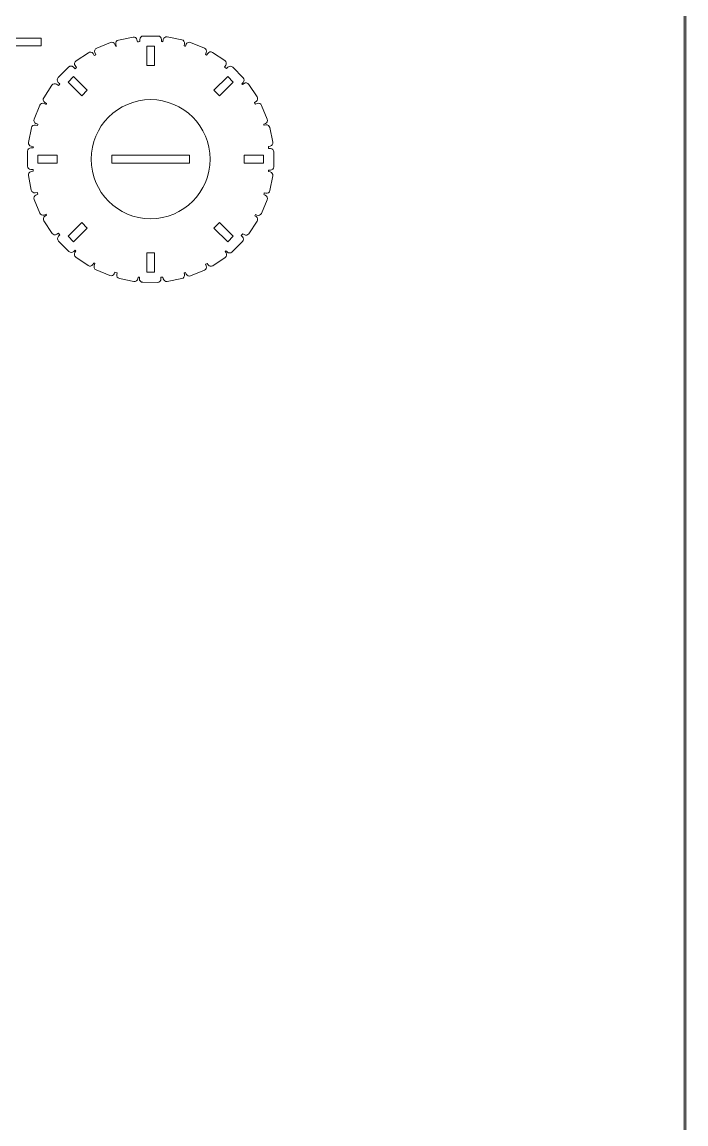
# Model space of a CAD drawing. Header units: centimetres. Extents: x -162 to 162, y -134 to 134.
# Drawn here: x 128.93 to 154.96, y -69.36 to -26.18 of the extents above; entities that cross this region are included whole.
import ezdxf

# ---------------------------------------------------------------- set-up
doc = ezdxf.new("R2010")
doc.units = ezdxf.units.CM
doc.header["$MEASUREMENT"] = 0
doc.layers.add('Capa 1', color=7, linetype='Continuous')
doc.layers.add('GUIDE', color=7, linetype='Continuous')

msp = doc.modelspace()

# ---------------------------------------------------------------- linework, layer by layer
at = {"layer": 'Capa 1', "lineweight": 9}
for points, knots in [([(138.66112, -31.98852), (138.7336, -31.98869), (138.79301, -31.92954), (138.79319, -31.85708), (138.79319, -31.85708), (138.79451, -31.27362), (138.79451, -31.27362), (138.79467, -31.20115), (138.73553, -31.14173), (138.66307, -31.14156), (138.66307, -31.14156), (138.59243, -31.1414), (138.59243, -31.1414), (138.58993, -31.11378), (138.58756, -31.08613), (138.58457, -31.05865), (138.58457, -31.05865), (138.65356, -31.04479), (138.65356, -31.04479), (138.7246, -31.03051), (138.77105, -30.9607), (138.75676, -30.88966), (138.75676, -30.88966), (138.64179, -30.31764), (138.64179, -30.31764), (138.62753, -30.2466), (138.5577, -30.20015), (138.48666, -30.21443), (138.48666, -30.21443), (138.41641, -30.22855), (138.41641, -30.22855), (138.41195, -30.21369), (138.40823, -30.19854), (138.40363, -30.18376), (138.40363, -30.18376), (138.46916, -30.15673), (138.46916, -30.15673), (138.53616, -30.12912), (138.56836, -30.05171), (138.54074, -29.98471), (138.54074, -29.98471), (138.31832, -29.4453), (138.31832, -29.4453), (138.2907, -29.37831), (138.21329, -29.34611), (138.14629, -29.37373), (138.14629, -29.37373), (138.07764, -29.40204), (138.07764, -29.40204), (138.06554, -29.37913), (138.05367, -29.35609), (138.04119, -29.33341), (138.04119, -29.33341), (138.1027, -29.29216), (138.1027, -29.29216), (138.16288, -29.25182), (138.17912, -29.16954), (138.13875, -29.10936), (138.13875, -29.10936), (137.8138, -28.62477), (137.8138, -28.62477), (137.77344, -28.56459), (137.69118, -28.54835), (137.631, -28.58872), (137.631, -28.58872), (137.56706, -28.63158), (137.56706, -28.63158), (137.55892, -28.62163), (137.5508, -28.61166), (137.54258, -28.60178), (137.54258, -28.60178), (137.59723, -28.5475), (137.59723, -28.5475), (137.64865, -28.49644), (137.64894, -28.4126), (137.59787, -28.36117), (137.59787, -28.36117), (137.18673, -27.9472), (137.18673, -27.9472), (137.13566, -27.89578), (137.05181, -27.89549), (137.00039, -27.94656), (137.00039, -27.94656), (136.94401, -28.00254), (136.94401, -28.00254), (136.91982, -27.98237), (136.89502, -27.96293), (136.87041, -27.94323), (136.87041, -27.94323), (136.91477, -27.8763), (136.91477, -27.8763), (136.95481, -27.81591), (136.93813, -27.73372), (136.87775, -27.69369), (136.87775, -27.69369), (136.39141, -27.37134), (136.39141, -27.37134), (136.331, -27.3313), (136.24884, -27.34797), (136.20881, -27.40836), (136.20881, -27.40836), (136.16394, -27.47605), (136.16394, -27.47605), (136.14767, -27.46732), (136.13097, -27.45931), (136.11459, -27.45077), (136.11459, -27.45077), (136.14577, -27.37492), (136.14577, -27.37492), (136.17334, -27.30792), (136.14106, -27.23053), (136.07404, -27.20296), (136.07404, -27.20296), (135.53445, -26.98101), (135.53445, -26.98101), (135.46743, -26.95344), (135.39004, -26.98572), (135.36248, -27.05274), (135.36248, -27.05274), (135.33085, -27.12965), (135.33085, -27.12965), (135.31334, -27.12431), (135.29549, -27.11974), (135.27787, -27.11461), (135.27787, -27.11461), (135.29416, -27.03216), (135.29416, -27.03216), (135.30822, -26.96107), (135.26155, -26.8914), (135.19045, -26.87736), (135.19045, -26.87736), (134.61807, -26.76424), (134.61807, -26.76424), (134.54698, -26.75018), (134.47732, -26.79685), (134.46327, -26.86794), (134.46327, -26.86794), (134.44666, -26.95195), (134.44666, -26.95195), (134.42865, -26.95013), (134.41033, -26.94942), (134.39226, -26.94781), (134.39226, -26.94781), (134.39226, -26.86099), (134.39226, -26.86099), (134.39226, -26.78853), (134.33298, -26.72924), (134.2605, -26.72924), (134.2605, -26.72924), (133.67704, -26.72924), (133.67704, -26.72924), (133.60459, -26.72924), (133.54529, -26.78853), (133.54529, -26.86099), (133.54529, -26.86099), (133.54529, -26.94916), (133.54529, -26.94916), (133.5138, -26.95207), (133.48245, -26.95545), (133.45114, -26.959), (133.45114, -26.959), (133.43324, -26.87245), (133.43324, -26.87245), (133.41858, -26.80149), (133.34851, -26.75543), (133.27755, -26.77011), (133.27755, -26.77011), (132.70618, -26.88824), (132.70618, -26.88824), (132.6352, -26.9029), (132.58915, -26.97297), (132.60382, -27.04393), (132.60382, -27.04393), (132.62171, -27.13043), (132.62171, -27.13043), (132.61375, -27.13286), (132.60561, -27.13487), (132.59768, -27.13735), (132.59768, -27.13735), (132.56405, -27.05615), (132.56405, -27.05615), (132.53633, -26.98922), (132.45886, -26.95713), (132.39191, -26.98485), (132.39191, -26.98485), (131.85286, -27.20812), (131.85286, -27.20812), (131.78591, -27.23586), (131.75382, -27.31331), (131.78156, -27.38026), (131.78156, -27.38026), (131.81599, -27.46343), (131.81599, -27.46343), (131.79757, -27.47316), (131.77881, -27.48235), (131.76052, -27.49233), (131.76052, -27.49233), (131.71085, -27.41808), (131.71085, -27.41808), (131.67056, -27.35786), (131.58832, -27.34156), (131.52809, -27.38185), (131.52809, -27.38185), (131.04315, -27.7063), (131.04315, -27.7063), (130.98293, -27.7466), (130.96662, -27.82885), (131.00692, -27.88908), (131.00692, -27.88908), (131.05754, -27.96472), (131.05754, -27.96472), (131.03969, -27.9792), (131.02196, -27.99378), (131.00435, -28.00853), (131.00435, -28.00853), (130.9398, -27.94434), (130.9398, -27.94434), (130.88843, -27.89323), (130.80458, -27.89345), (130.75347, -27.94483), (130.75347, -27.94483), (130.34202, -28.35852), (130.34202, -28.35852), (130.29092, -28.4099), (130.29115, -28.49374), (130.34253, -28.54484), (130.34253, -28.54484), (130.40671, -28.60869), (130.40671, -28.60869), (130.38979, -28.6291), (130.3738, -28.65029), (130.35722, -28.67102), (130.35722, -28.67102), (130.28084, -28.62077), (130.28084, -28.62077), (130.22031, -28.58093), (130.13819, -28.59787), (130.09835, -28.65841), (130.09835, -28.65841), (129.77764, -29.14581), (129.77764, -29.14581), (129.73782, -29.20635), (129.75475, -29.28847), (129.81528, -29.3283), (129.81528, -29.3283), (129.89017, -29.37758), (129.89017, -29.37758), (129.88514, -29.38696), (129.88056, -29.39661), (129.8756, -29.40603), (129.8756, -29.40603), (129.79234, -29.37165), (129.79234, -29.37165), (129.72535, -29.34401), (129.64793, -29.37616), (129.62027, -29.44316), (129.62027, -29.44316), (129.39758, -29.98245), (129.39758, -29.98245), (129.36994, -30.04942), (129.40211, -30.12685), (129.46909, -30.15451), (129.46909, -30.15451), (129.55036, -30.18807), (129.55036, -30.18807), (129.54525, -30.20453), (129.54113, -30.22142), (129.53619, -30.23796), (129.53619, -30.23796), (129.44906, -30.22058), (129.44906, -30.22058), (129.378, -30.20639), (129.30825, -30.25293), (129.29407, -30.324), (129.29407, -30.324), (129.17989, -30.89619), (129.17989, -30.89619), (129.16572, -30.96725), (129.21225, -31.03699), (129.28331, -31.05116), (129.28331, -31.05116), (129.36947, -31.06836), (129.36947, -31.06836), (129.36795, -31.08274), (129.36651, -31.09715), (129.36511, -31.11155), (129.36511, -31.11155), (129.27726, -31.11119), (129.27726, -31.11119), (129.2048, -31.11088), (129.14526, -31.16992), (129.14496, -31.24239), (129.14496, -31.24239), (129.14251, -31.82585), (129.14251, -31.82585), (129.14222, -31.89831), (129.20125, -31.95785), (129.2737, -31.95814), (129.2737, -31.95814), (129.36085, -31.95851), (129.36085, -31.95851), (129.36272, -31.98064), (129.36372, -32.00301), (129.36591, -32.02505), (129.36591, -32.02505), (129.28163, -32.04157), (129.28163, -32.04157), (129.21053, -32.05552), (129.16375, -32.1251), (129.17769, -32.19621), (129.17769, -32.19621), (129.28992, -32.76878), (129.28992, -32.76878), (129.30386, -32.83989), (129.37345, -32.88667), (129.44456, -32.87272), (129.44456, -32.87272), (129.52717, -32.85652), (129.52717, -32.85652), (129.53405, -32.88028), (129.54019, -32.90434), (129.54744, -32.92794), (129.54744, -32.92794), (129.47081, -32.95968), (129.47081, -32.95968), (129.40386, -32.98742), (129.37179, -33.06489), (129.39953, -33.13184), (129.39953, -33.13184), (129.62287, -33.67086), (129.62287, -33.67086), (129.65062, -33.7378), (129.72808, -33.76988), (129.79503, -33.74214), (129.79503, -33.74214), (129.87074, -33.71076), (129.87074, -33.71076), (129.87731, -33.7233), (129.88343, -33.73611), (129.89011, -33.74857), (129.89011, -33.74857), (129.82234, -33.79347), (129.82234, -33.79347), (129.76192, -33.83349), (129.74525, -33.91566), (129.78528, -33.97607), (129.78528, -33.97607), (130.10753, -34.46247), (130.10753, -34.46247), (130.14754, -34.52287), (130.22972, -34.53955), (130.29013, -34.49954), (130.29013, -34.49954), (130.35713, -34.45515), (130.35713, -34.45515), (130.37453, -34.47689), (130.39142, -34.49903), (130.40919, -34.52046), (130.40919, -34.52046), (130.35317, -34.57658), (130.35317, -34.57658), (130.30197, -34.62786), (130.30203, -34.71171), (130.35332, -34.76291), (130.35332, -34.76291), (130.76623, -35.17514), (130.76623, -35.17514), (130.81751, -35.22633), (130.90136, -35.22626), (130.95255, -35.17498), (130.95255, -35.17498), (131.00722, -35.12022), (131.00722, -35.12022), (131.01835, -35.12953), (131.02934, -35.13902), (131.04056, -35.14822), (131.04056, -35.14822), (130.99763, -35.21205), (130.99763, -35.21205), (130.95717, -35.27217), (130.97327, -35.35447), (131.03339, -35.39491), (131.03339, -35.39491), (131.5175, -35.7206), (131.5175, -35.7206), (131.57761, -35.76104), (131.65991, -35.74495), (131.70035, -35.68481), (131.70035, -35.68481), (131.74181, -35.62319), (131.74181, -35.62319), (131.75679, -35.63144), (131.77169, -35.63978), (131.78675, -35.64788), (131.78675, -35.64788), (131.75809, -35.716), (131.75809, -35.716), (131.72998, -35.78279), (131.76163, -35.86044), (131.82842, -35.88854), (131.82842, -35.88854), (132.36621, -36.11484), (132.36621, -36.11484), (132.433, -36.14295), (132.51064, -36.1113), (132.53875, -36.04451), (132.53875, -36.04451), (132.56657, -35.9784), (132.56657, -35.9784), (132.59517, -35.98753), (132.62401, -35.9961), (132.65285, -36.0047), (132.65285, -36.0047), (132.63885, -36.07516), (132.63885, -36.07516), (132.62473, -36.14625), (132.67132, -36.21594), (132.7424, -36.23007), (132.7424, -36.23007), (133.31467, -36.34376), (133.31467, -36.34376), (133.38576, -36.35789), (133.45546, -36.31129), (133.46958, -36.2402), (133.46958, -36.2402), (133.48325, -36.17135), (133.48325, -36.17135), (133.49793, -36.17291), (133.51262, -36.17433), (133.52733, -36.17575), (133.52733, -36.17575), (133.52707, -36.24598), (133.52707, -36.24598), (133.52678, -36.31843), (133.58583, -36.37795), (133.6583, -36.37824), (133.6583, -36.37824), (134.24176, -36.38051), (134.24176, -36.38051), (134.31423, -36.38078), (134.37374, -36.32173), (134.37402, -36.24927), (134.37402, -36.24927), (134.3743, -36.17982), (134.3743, -36.17982), (134.40007, -36.17764), (134.42616, -36.17653), (134.45182, -36.17392), (134.45182, -36.17392), (134.46501, -36.24052), (134.46501, -36.24052), (134.47909, -36.31161), (134.54876, -36.35824), (134.61984, -36.34418), (134.61984, -36.34418), (135.1922, -36.23085), (135.1922, -36.23085), (135.26327, -36.21676), (135.30992, -36.14709), (135.29584, -36.076), (135.29584, -36.076), (135.28283, -36.01027), (135.28283, -36.01027), (135.30187, -36.00469), (135.32119, -35.99981), (135.34013, -35.99399), (135.34013, -35.99399), (135.36529, -36.05504), (135.36529, -36.05504), (135.39289, -36.12204), (135.4703, -36.15428), (135.5373, -36.12666), (135.5373, -36.12666), (136.07676, -35.90437), (136.07676, -35.90437), (136.14376, -35.87677), (136.17598, -35.79936), (136.14838, -35.73236), (136.14838, -35.73236), (136.12315, -35.67112), (136.12315, -35.67112), (136.14387, -35.66027), (136.1651, -35.65026), (136.18565, -35.63911), (136.18565, -35.63911), (136.22178, -35.69325), (136.22178, -35.69325), (136.262, -35.75353), (136.34423, -35.76993), (136.4045, -35.72971), (136.4045, -35.72971), (136.88982, -35.40582), (136.88982, -35.40582), (136.95009, -35.3656), (136.96648, -35.28338), (136.92627, -35.22311), (136.92627, -35.22311), (136.88951, -35.16803), (136.88951, -35.16803), (136.89916, -35.16023), (136.9092, -35.15292), (136.91875, -35.14505), (136.91875, -35.14505), (136.96482, -35.19169), (136.96482, -35.19169), (137.01572, -35.24326), (137.09959, -35.24379), (137.15114, -35.19289), (137.15114, -35.19289), (137.56635, -34.78296), (137.56635, -34.78296), (137.61791, -34.73205), (137.61844, -34.64821), (137.56753, -34.59663), (137.56753, -34.59663), (137.52097, -34.54946), (137.52097, -34.54946), (137.54176, -34.5248), (137.56235, -34.49996), (137.58265, -34.47486), (137.58265, -34.47486), (137.63773, -34.5116), (137.63773, -34.5116), (137.698, -34.55182), (137.78023, -34.53541), (137.82044, -34.47514), (137.82044, -34.47514), (138.1443, -33.9898), (138.1443, -33.9898), (138.18451, -33.92953), (138.1681, -33.84729), (138.10783, -33.80709), (138.10783, -33.80709), (138.05371, -33.77097), (138.05371, -33.77097), (138.06178, -33.75608), (138.06897, -33.74067), (138.07689, -33.7257), (138.07689, -33.7257), (138.13782, -33.75111), (138.13782, -33.75111), (138.20471, -33.77899), (138.28223, -33.74708), (138.31012, -33.6802), (138.31012, -33.6802), (138.53461, -33.14165), (138.53461, -33.14165), (138.5625, -33.07477), (138.53058, -32.99723), (138.4637, -32.96934), (138.4637, -32.96934), (138.4031, -32.94408), (138.4031, -32.94408), (138.41031, -32.92101), (138.41626, -32.89741), (138.42309, -32.87417), (138.42309, -32.87417), (138.48874, -32.88725), (138.48874, -32.88725), (138.5598, -32.90142), (138.62954, -32.85486), (138.64369, -32.7838), (138.64369, -32.7838), (138.75778, -32.2116), (138.75778, -32.2116), (138.77195, -32.14054), (138.7254, -32.0708), (138.65433, -32.05663), (138.65433, -32.05663), (138.58765, -32.04334), (138.58765, -32.04334), (138.58953, -32.02513), (138.5905, -32.00665), (138.59216, -31.98837), (138.59216, -31.98837), (138.66112, -31.98852), (138.66112, -31.98852)], [0, 0, 0, 0, 0.00520833, 0.00520833, 0.00520833, 0.01041667, 0.01041667, 0.01041667, 0.015625, 0.015625, 0.015625, 0.02083333, 0.02083333, 0.02083333, 0.02604167, 0.02604167, 0.02604167, 0.03125, 0.03125, 0.03125, 0.03645833, 0.03645833, 0.03645833, 0.04166667, 0.04166667, 0.04166667, 0.046875, 0.046875, 0.046875, 0.05208333, 0.05208333, 0.05208333, 0.05729167, 0.05729167, 0.05729167, 0.0625, 0.0625, 0.0625, 0.06770833, 0.06770833, 0.06770833, 0.07291667, 0.07291667, 0.07291667, 0.078125, 0.078125, 0.078125, 0.08333333, 0.08333333, 0.08333333, 0.08854167, 0.08854167, 0.08854167, 0.09375, 0.09375, 0.09375, 0.09895833, 0.09895833, 0.09895833, 0.10416667, 0.10416667, 0.10416667, 0.109375, 0.109375, 0.109375, 0.11458333, 0.11458333, 0.11458333, 0.11979167, 0.11979167, 0.11979167, 0.125, 0.125, 0.125, 0.13020833, 0.13020833, 0.13020833, 0.13541667, 0.13541667, 0.13541667, 0.140625, 0.140625, 0.140625, 0.14583333, 0.14583333, 0.14583333, 0.15104167, 0.15104167, 0.15104167, 0.15625, 0.15625, 0.15625, 0.16145833, 0.16145833, 0.16145833, 0.16666667, 0.16666667, 0.16666667, 0.171875, 0.171875, 0.171875, 0.17708333, 0.17708333, 0.17708333, 0.18229167, 0.18229167, 0.18229167, 0.1875, 0.1875, 0.1875, 0.19270833, 0.19270833, 0.19270833, 0.19791667, 0.19791667, 0.19791667, 0.203125, 0.203125, 0.203125, 0.20833333, 0.20833333, 0.20833333, 0.21354167, 0.21354167, 0.21354167, 0.21875, 0.21875, 0.21875, 0.22395833, 0.22395833, 0.22395833, 0.22916667, 0.22916667, 0.22916667, 0.234375, 0.234375, 0.234375, 0.23958333, 0.23958333, 0.23958333, 0.24479167, 0.24479167, 0.24479167, 0.25, 0.25, 0.25, 0.25520833, 0.25520833, 0.25520833, 0.26041667, 0.26041667, 0.26041667, 0.265625, 0.265625, 0.265625, 0.27083333, 0.27083333, 0.27083333, 0.27604167, 0.27604167, 0.27604167, 0.28125, 0.28125, 0.28125, 0.28645833, 0.28645833, 0.28645833, 0.29166667, 0.29166667, 0.29166667, 0.296875, 0.296875, 0.296875, 0.30208333, 0.30208333, 0.30208333, 0.30729167, 0.30729167, 0.30729167, 0.3125, 0.3125, 0.3125, 0.31770833, 0.31770833, 0.31770833, 0.32291667, 0.32291667, 0.32291667, 0.328125, 0.328125, 0.328125, 0.33333333, 0.33333333, 0.33333333, 0.33854167, 0.33854167, 0.33854167, 0.34375, 0.34375, 0.34375, 0.34895833, 0.34895833, 0.34895833, 0.35416667, 0.35416667, 0.35416667, 0.359375, 0.359375, 0.359375, 0.36458333, 0.36458333, 0.36458333, 0.36979167, 0.36979167, 0.36979167, 0.375, 0.375, 0.375, 0.38020833, 0.38020833, 0.38020833, 0.38541667, 0.38541667, 0.38541667, 0.390625, 0.390625, 0.390625, 0.39583333, 0.39583333, 0.39583333, 0.40104167, 0.40104167, 0.40104167, 0.40625, 0.40625, 0.40625, 0.41145833, 0.41145833, 0.41145833, 0.41666667, 0.41666667, 0.41666667, 0.421875, 0.421875, 0.421875, 0.42708333, 0.42708333, 0.42708333, 0.43229167, 0.43229167, 0.43229167, 0.4375, 0.4375, 0.4375, 0.44270833, 0.44270833, 0.44270833, 0.44791667, 0.44791667, 0.44791667, 0.453125, 0.453125, 0.453125, 0.45833333, 0.45833333, 0.45833333, 0.46354167, 0.46354167, 0.46354167, 0.46875, 0.46875, 0.46875, 0.47395833, 0.47395833, 0.47395833, 0.47916667, 0.47916667, 0.47916667, 0.484375, 0.484375, 0.484375, 0.48958333, 0.48958333, 0.48958333, 0.49479167, 0.49479167, 0.49479167, 0.5, 0.5, 0.5, 0.50520833, 0.50520833, 0.50520833, 0.51041667, 0.51041667, 0.51041667, 0.515625, 0.515625, 0.515625, 0.52083333, 0.52083333, 0.52083333, 0.52604167, 0.52604167, 0.52604167, 0.53125, 0.53125, 0.53125, 0.53645833, 0.53645833, 0.53645833, 0.54166667, 0.54166667, 0.54166667, 0.546875, 0.546875, 0.546875, 0.55208333, 0.55208333, 0.55208333, 0.55729167, 0.55729167, 0.55729167, 0.5625, 0.5625, 0.5625, 0.56770833, 0.56770833, 0.56770833, 0.57291667, 0.57291667, 0.57291667, 0.578125, 0.578125, 0.578125, 0.58333333, 0.58333333, 0.58333333, 0.58854167, 0.58854167, 0.58854167, 0.59375, 0.59375, 0.59375, 0.59895833, 0.59895833, 0.59895833, 0.60416667, 0.60416667, 0.60416667, 0.609375, 0.609375, 0.609375, 0.61458333, 0.61458333, 0.61458333, 0.61979167, 0.61979167, 0.61979167, 0.625, 0.625, 0.625, 0.63020833, 0.63020833, 0.63020833, 0.63541667, 0.63541667, 0.63541667, 0.640625, 0.640625, 0.640625, 0.64583333, 0.64583333, 0.64583333, 0.65104167, 0.65104167, 0.65104167, 0.65625, 0.65625, 0.65625, 0.66145833, 0.66145833, 0.66145833, 0.66666667, 0.66666667, 0.66666667, 0.671875, 0.671875, 0.671875, 0.67708333, 0.67708333, 0.67708333, 0.68229167, 0.68229167, 0.68229167, 0.6875, 0.6875, 0.6875, 0.69270833, 0.69270833, 0.69270833, 0.69791667, 0.69791667, 0.69791667, 0.703125, 0.703125, 0.703125, 0.70833333, 0.70833333, 0.70833333, 0.71354167, 0.71354167, 0.71354167, 0.71875, 0.71875, 0.71875, 0.72395833, 0.72395833, 0.72395833, 0.72916667, 0.72916667, 0.72916667, 0.734375, 0.734375, 0.734375, 0.73958333, 0.73958333, 0.73958333, 0.74479167, 0.74479167, 0.74479167, 0.75, 0.75, 0.75, 0.75520833, 0.75520833, 0.75520833, 0.76041667, 0.76041667, 0.76041667, 0.765625, 0.765625, 0.765625, 0.77083333, 0.77083333, 0.77083333, 0.77604167, 0.77604167, 0.77604167, 0.78125, 0.78125, 0.78125, 0.78645833, 0.78645833, 0.78645833, 0.79166667, 0.79166667, 0.79166667, 0.796875, 0.796875, 0.796875, 0.80208333, 0.80208333, 0.80208333, 0.80729167, 0.80729167, 0.80729167, 0.8125, 0.8125, 0.8125, 0.81770833, 0.81770833, 0.81770833, 0.82291667, 0.82291667, 0.82291667, 0.828125, 0.828125, 0.828125, 0.83333333, 0.83333333, 0.83333333, 0.83854167, 0.83854167, 0.83854167, 0.84375, 0.84375, 0.84375, 0.84895833, 0.84895833, 0.84895833, 0.85416667, 0.85416667, 0.85416667, 0.859375, 0.859375, 0.859375, 0.86458333, 0.86458333, 0.86458333, 0.86979167, 0.86979167, 0.86979167, 0.875, 0.875, 0.875, 0.88020833, 0.88020833, 0.88020833, 0.88541667, 0.88541667, 0.88541667, 0.890625, 0.890625, 0.890625, 0.89583333, 0.89583333, 0.89583333, 0.90104167, 0.90104167, 0.90104167, 0.90625, 0.90625, 0.90625, 0.91145833, 0.91145833, 0.91145833, 0.91666667, 0.91666667, 0.91666667, 0.921875, 0.921875, 0.921875, 0.92708333, 0.92708333, 0.92708333, 0.93229167, 0.93229167, 0.93229167, 0.9375, 0.9375, 0.9375, 0.94270833, 0.94270833, 0.94270833, 0.94791667, 0.94791667, 0.94791667, 0.953125, 0.953125, 0.953125, 0.95833333, 0.95833333, 0.95833333, 0.96354167, 0.96354167, 0.96354167, 0.96875, 0.96875, 0.96875, 0.97395833, 0.97395833, 0.97395833, 0.97916667, 0.97916667, 0.97916667, 0.984375, 0.984375, 0.984375, 0.98958333, 0.98958333, 0.98958333, 0.99479167, 0.99479167, 0.99479167, 1, 1, 1, 1]), ([(126.62947, -26.80851), (126.62947, -26.80851), (129.67747, -26.80851), (129.67747, -26.80851), (129.67747, -26.80851), (129.67747, -27.11294), (129.67747, -27.11294), (129.67747, -27.11294), (126.62947, -27.11294), (126.62947, -27.11294), (126.62947, -27.11294), (126.62947, -26.80851), (126.62947, -26.80851)], [0, 0, 0, 0, 0.25, 0.25, 0.25, 0.5, 0.5, 0.5, 0.75, 0.75, 0.75, 1, 1, 1, 1]), ([(133.8163, -27.89028), (133.8163, -27.89028), (133.8163, -27.12828), (133.8163, -27.12828), (133.8163, -27.12828), (134.12072, -27.12828), (134.12072, -27.12828), (134.12072, -27.12828), (134.12072, -27.89028), (134.12072, -27.89028), (134.12072, -27.89028), (133.8163, -27.89028), (133.8163, -27.89028)], [0, 0, 0, 0, 0.25, 0.25, 0.25, 0.5, 0.5, 0.5, 0.75, 0.75, 0.75, 1, 1, 1, 1]), ([(131.26962, -29.07124), (131.26962, -29.07124), (130.73081, -28.53243), (130.73081, -28.53243), (130.73081, -28.53243), (130.94607, -28.31717), (130.94607, -28.31717), (130.94607, -28.31717), (131.48488, -28.85598), (131.48488, -28.85598), (131.48488, -28.85598), (131.26962, -29.07124), (131.26962, -29.07124)], [0, 0, 0, 0, 0.25, 0.25, 0.25, 0.5, 0.5, 0.5, 0.75, 0.75, 0.75, 1, 1, 1, 1]), ([(136.45214, -28.85598), (136.45214, -28.85598), (136.99096, -28.31717), (136.99096, -28.31717), (136.99096, -28.31717), (137.20622, -28.53243), (137.20622, -28.53243), (137.20622, -28.53243), (136.6674, -29.07124), (136.6674, -29.07124), (136.6674, -29.07124), (136.45214, -28.85598), (136.45214, -28.85598)], [0, 0, 0, 0, 0.25, 0.25, 0.25, 0.5, 0.5, 0.5, 0.75, 0.75, 0.75, 1, 1, 1, 1]), ([(133.96851, -33.88672), (132.68066, -33.88672), (131.63666, -32.84272), (131.63666, -31.55487), (131.63666, -30.26703), (132.68066, -29.22301), (133.96851, -29.22301), (135.25636, -29.22301), (136.30038, -30.26703), (136.30038, -31.55487), (136.30038, -32.84272), (135.25636, -33.88672), (133.96851, -33.88672)], [0, 0, 0, 0, 0.25, 0.25, 0.25, 0.5, 0.5, 0.5, 0.75, 0.75, 0.75, 1, 1, 1, 1]), ([(130.30392, -31.70708), (130.30392, -31.70708), (129.54192, -31.70708), (129.54192, -31.70708), (129.54192, -31.70708), (129.54192, -31.40266), (129.54192, -31.40266), (129.54192, -31.40266), (130.30392, -31.40266), (130.30392, -31.40266), (130.30392, -31.40266), (130.30392, -31.70708), (130.30392, -31.70708)], [0, 0, 0, 0, 0.25, 0.25, 0.25, 0.5, 0.5, 0.5, 0.75, 0.75, 0.75, 1, 1, 1, 1]), ([(132.4445, -31.40265), (132.4445, -31.40265), (135.4925, -31.40265), (135.4925, -31.40265), (135.4925, -31.40265), (135.4925, -31.70707), (135.4925, -31.70707), (135.4925, -31.70707), (132.4445, -31.70707), (132.4445, -31.70707), (132.4445, -31.70707), (132.4445, -31.40265), (132.4445, -31.40265)], [0, 0, 0, 0, 0.25, 0.25, 0.25, 0.5, 0.5, 0.5, 0.75, 0.75, 0.75, 1, 1, 1, 1]), ([(137.63311, -31.40266), (137.63311, -31.40266), (138.39511, -31.40266), (138.39511, -31.40266), (138.39511, -31.40266), (138.39511, -31.70708), (138.39511, -31.70708), (138.39511, -31.70708), (137.63311, -31.70708), (137.63311, -31.70708), (137.63311, -31.70708), (137.63311, -31.40266), (137.63311, -31.40266)], [0, 0, 0, 0, 0.25, 0.25, 0.25, 0.5, 0.5, 0.5, 0.75, 0.75, 0.75, 1, 1, 1, 1]), ([(131.48488, -34.25376), (131.48488, -34.25376), (130.94607, -34.79258), (130.94607, -34.79258), (130.94607, -34.79258), (130.73081, -34.57732), (130.73081, -34.57732), (130.73081, -34.57732), (131.26962, -34.0385), (131.26962, -34.0385), (131.26962, -34.0385), (131.48488, -34.25376), (131.48488, -34.25376)], [0, 0, 0, 0, 0.25, 0.25, 0.25, 0.5, 0.5, 0.5, 0.75, 0.75, 0.75, 1, 1, 1, 1]), ([(136.6674, -34.0385), (136.6674, -34.0385), (137.20622, -34.57732), (137.20622, -34.57732), (137.20622, -34.57732), (136.99096, -34.79258), (136.99096, -34.79258), (136.99096, -34.79258), (136.45214, -34.25376), (136.45214, -34.25376), (136.45214, -34.25376), (136.6674, -34.0385), (136.6674, -34.0385)], [0, 0, 0, 0, 0.25, 0.25, 0.25, 0.5, 0.5, 0.5, 0.75, 0.75, 0.75, 1, 1, 1, 1]), ([(134.12072, -35.21947), (134.12072, -35.21947), (134.12072, -35.98147), (134.12072, -35.98147), (134.12072, -35.98147), (133.8163, -35.98147), (133.8163, -35.98147), (133.8163, -35.98147), (133.8163, -35.21947), (133.8163, -35.21947), (133.8163, -35.21947), (134.12072, -35.21947), (134.12072, -35.21947)], [0, 0, 0, 0, 0.25, 0.25, 0.25, 0.5, 0.5, 0.5, 0.75, 0.75, 0.75, 1, 1, 1, 1])]:
    msp.add_open_spline(points, degree=3, knots=knots, dxfattribs=at)
at = {"layer": 'GUIDE', "lineweight": 9}
for points in [[(154.95614, -133.81955), (154.95614, -133.81955), (-18.51418, -133.81955), (-18.51418, -133.81955), (-18.51418, -133.81955), (-18.51418, 9.29968), (-18.51418, 9.29968), (-18.51418, 9.29968), (154.95614, 9.29968), (154.95614, 9.29968), (154.95614, 9.29968), (154.95614, -133.81955), (154.95614, -133.81955)], [(-18.43797, -133.74342), (-18.43797, -133.74342), (154.87992, -133.74342), (154.87992, -133.74342), (154.87992, -133.74342), (154.87992, 9.22355), (154.87992, 9.22355), (154.87992, 9.22355), (-18.43797, 9.22355), (-18.43797, 9.22355), (-18.43797, 9.22355), (-18.43797, -133.74342), (-18.43797, -133.74342)]]:
    msp.add_open_spline(points, degree=3, knots=[0, 0, 0, 0, 0.25, 0.25, 0.25, 0.5, 0.5, 0.5, 0.75, 0.75, 0.75, 1, 1, 1, 1], dxfattribs=at)

doc.saveas('drawing.dxf')
